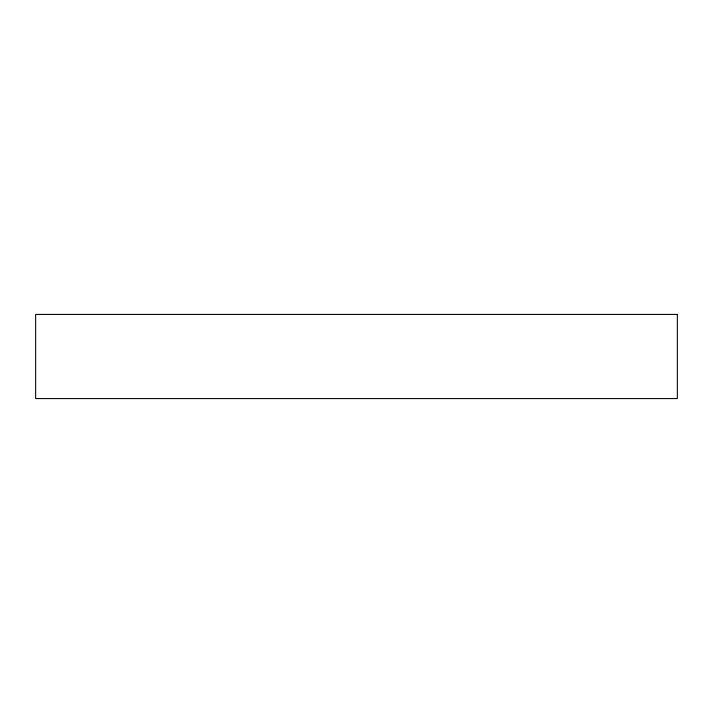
<?xml version="1.0" encoding="UTF-8"?>
<svg xmlns="http://www.w3.org/2000/svg" width="713" height="713" viewBox="0 0 713 713"><rect width="100%" height="100%" fill="white"/><g stroke="black" fill="none" stroke-linecap="round" stroke-linejoin="round"><path stroke-width="1.07" d="M677.35 314.424L35.65 314.424L35.65 398.576L677.35 398.576L677.35 314.424"/></g></svg>
